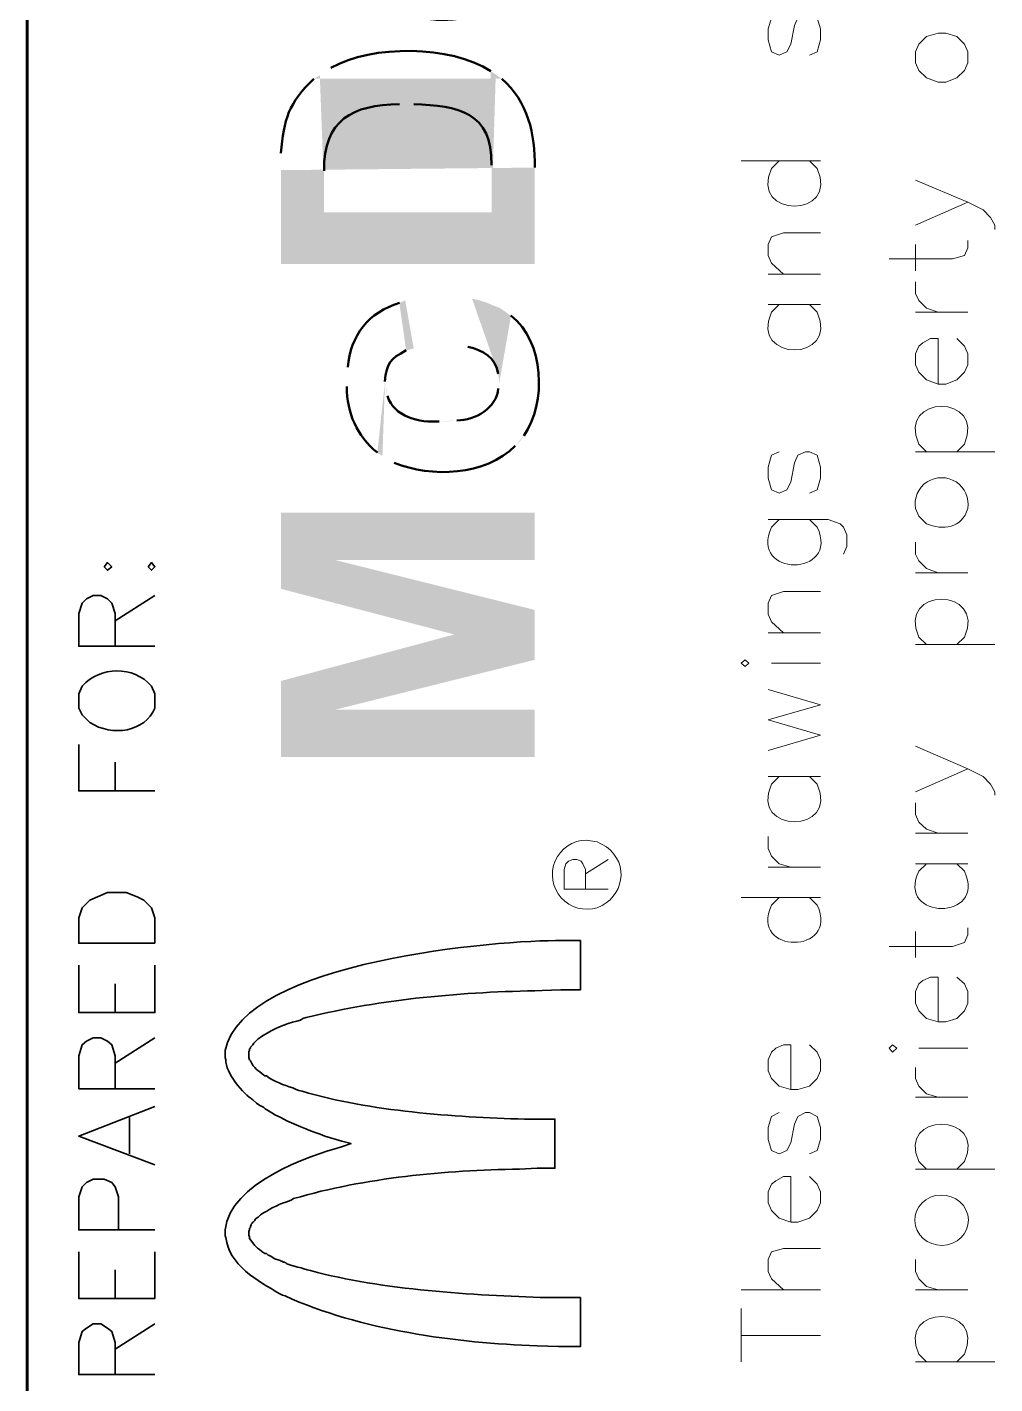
# Model space of a CAD drawing. Header units: inches. Extents: x 5 to 516, y -193 to 129.
# Drawn here: x 57.235 to 58.506, y -184.48 to -182.698 of the extents above; entities that cross this region are included whole.
import ezdxf

# ---------------------------------------------------------------- set-up
doc = ezdxf.new("R2010")
doc.units = ezdxf.units.IN
doc.header["$MEASUREMENT"] = 0
doc.layers.add('PDF7_Geometry', color=7, linetype='Continuous')
doc.layers.add('PDF7_Solid Fills', color=7, linetype='Continuous')

msp = doc.modelspace()

# ---------------------------------------------------------------- hatches: boundary and pattern name
at = {"layer": 'PDF7_Solid Fills', "transparency": 33554559}
h = msp.add_hatch(color=256, dxfattribs=at)
h.paths.add_polyline_path([(57.6191091, -182.7613396), (57.6246647, -182.9113397), (57.6246647, -182.8868952)], flags=0)
h.paths.add_polyline_path([(57.7235536, -182.7991174), (57.7424425, -182.7991174)], flags=0)
h.paths.add_polyline_path([(57.8446647, -182.8791174), (57.8446647, -182.9413397), (57.8502203, -182.7602285), (57.8435536, -182.7557841)], flags=0)
h.paths.add_polyline_path([(57.6335536, -182.7513396), (57.6257758, -182.7557841)], flags=0)
h = msp.add_hatch(color=256, dxfattribs=at)
h.paths.add_polyline_path([(57.5679981, -182.8857836), (57.5679981, -183.0091169), (57.9013315, -183.0091169), (57.9013315, -182.8824502)], flags=0)
h.paths.add_polyline_path([(57.8579982, -182.7657835), (57.8502204, -182.760228), (57.8446648, -182.9413391), (57.6246648, -182.9413391), (57.6246648, -182.9113391), (57.6191092, -182.7613391), (57.6113315, -182.7657835)], flags=0)
h.paths.add_polyline_path([(57.5679981, -182.8635613), (57.5679981, -182.8746724)], flags=0)
h = msp.add_hatch(color=256, dxfattribs=at)
h.paths.add_polyline_path([(57.6546647, -183.1646724), (57.6546647, -183.170228)], flags=0)
h.paths.add_polyline_path([(57.6946647, -183.2568946), (57.7013313, -183.2613391), (57.7046647, -183.1635613)], flags=0)
h.paths.add_polyline_path([(57.7324425, -183.1224502), (57.7424425, -183.120228), (57.7313313, -183.0568946), (57.7235536, -183.060228)], flags=0)
h.paths.add_polyline_path([(57.6557758, -183.1446724), (57.6546647, -183.1546724)], flags=0)
h = msp.add_hatch(color=256, dxfattribs=at)
h.paths.add_polyline_path([(57.8091091, -183.1168955), (57.8135535, -183.1180066)], flags=0)
h.paths.add_polyline_path([(57.8535535, -183.1535621), (57.8546646, -183.1635621), (57.8557757, -183.0668954), (57.8468868, -183.0635621), (57.8391091, -183.0602288), (57.8291091, -183.0568954), (57.8191091, -183.0546732)], flags=0)
h = msp.add_hatch(color=256, dxfattribs=at)
h.paths.add_polyline_path([(57.7013314, -183.2613397), (57.7091092, -183.2657841), (57.716887, -183.2702286)], flags=0)
h.paths.add_polyline_path([(57.8757759, -183.2480063), (57.8824425, -183.2413397), (57.886887, -183.234673)], flags=0)
h.paths.add_polyline_path([(57.8702203, -183.0768952), (57.8635537, -183.0724508), (57.8557759, -183.0668952), (57.8546648, -183.1635619), (57.8535537, -183.1724508)], flags=0)
h.paths.add_polyline_path([(57.7991092, -183.214673), (57.7879981, -183.2157841), (57.7757759, -183.2157841)], flags=0)
h.paths.add_polyline_path([(57.7079981, -183.1824508), (57.7057759, -183.1735619), (57.7046647, -183.1635619)], flags=0)
for points in [[(57.5679981, -183.3357834), (57.5679981, -183.4357834), (57.7957759, -183.4957834), (57.9013315, -183.5291167), (57.9013315, -183.4635612), (57.6391092, -183.3980056)], [(57.5679981, -183.3357834), (57.6391092, -183.3980056), (57.9013315, -183.3980056), (57.9013315, -183.3357834)], [(57.5679981, -183.5568945), (57.6391092, -183.5946723), (57.9013315, -183.5291168), (57.7957759, -183.4957834)], [(57.5679981, -183.5568945), (57.5679981, -183.6568945), (57.9013315, -183.6568945), (57.9013315, -183.5946723), (57.6391092, -183.5946723)]]:
    msp.add_hatch(color=256, dxfattribs=at).paths.add_polyline_path(points)

# ---------------------------------------------------------------- linework, layer by layer
at = {"layer": 'PDF7_Geometry', "lineweight": 60}
msp.add_lwpolyline([(57.2346648, -163.1857822), (57.2346648, -193.1846724)], dxfattribs=at)
at = {"layer": 'PDF7_Geometry', "lineweight": 15}
for points in [[(58.2224426, -182.6802284), (58.2124426, -182.685784), (58.2079981, -182.7002284), (58.2079981, -182.7146729), (58.2124426, -182.7302284), (58.2224426, -182.7346729), (58.2324426, -182.7302284), (58.2379981, -182.7202284), (58.2424426, -182.695784), (58.246887, -182.685784), (58.256887, -182.6802284), (58.2624426, -182.6802284), (58.2724426, -182.685784), (58.276887, -182.7002284), (58.276887, -182.7146729), (58.2724426, -182.7302284), (58.2624426, -182.7346729)], [(58.1724426, -182.8735618), (58.2768871, -182.8735618)], [(58.2224426, -182.8735618), (58.2124426, -182.8835618)], [(58.2724426, -182.8835618), (58.2624426, -182.8735618)], [(58.4013315, -182.9580062), (58.4702204, -182.9280062), (58.4013315, -182.8991173)], [(58.4702204, -182.9280063), (58.4902204, -182.9380063), (58.5002204, -182.9480063), (58.505776, -182.9580063), (58.505776, -182.9635619)], [(58.2279982, -183.0224503), (58.2124426, -183.0080059), (58.2079982, -182.9980059), (58.2079982, -182.9835614), (58.2124426, -182.9735614), (58.2279982, -182.9680059), (58.2768871, -182.9680059)], [(58.3668871, -183.00245), (58.4502204, -183.00245), (58.465776, -182.9980056), (58.4702204, -182.9880056), (58.4702204, -182.9780056)], [(58.4013315, -183.0180061), (58.4013315, -182.9835616)], [(58.2079981, -183.0224503), (58.276887, -183.0224503)], [(58.4313314, -183.0724506), (58.4157759, -183.066895), (58.4057759, -183.056895), (58.4013314, -183.0480061), (58.4013314, -183.0324505)], [(58.2079981, -183.0624498), (58.276887, -183.0624498)], [(58.2224426, -183.0624498), (58.2124426, -183.0724498)], [(58.2724426, -183.0724498), (58.2624426, -183.0624498)], [(58.4013315, -183.0724506), (58.4702204, -183.0724506)], [(58.4313314, -183.1668946), (58.4313314, -183.1068945), (58.4213314, -183.1068945), (58.4113314, -183.1124501), (58.4057759, -183.1168945), (58.4013314, -183.1268945), (58.4013314, -183.141339), (58.4057759, -183.151339), (58.4157759, -183.161339), (58.4313314, -183.1668946), (58.4413314, -183.1668946), (58.4557759, -183.161339), (58.4657759, -183.151339), (58.4702203, -183.141339), (58.4702203, -183.1268945), (58.4657759, -183.1168945), (58.4557759, -183.1068945)], [(58.2224426, -183.2557844), (58.2124426, -183.2602288), (58.2079981, -183.2757844), (58.2079981, -183.2902288), (58.2124426, -183.3057844), (58.2224426, -183.3102288), (58.2324426, -183.3057844), (58.2379981, -183.2957844), (58.2424426, -183.2702288), (58.246887, -183.2602288), (58.256887, -183.2557844), (58.2624426, -183.2557844), (58.2724426, -183.2602288), (58.276887, -183.2757844), (58.276887, -183.2902288), (58.2724426, -183.3057844), (58.2624426, -183.3102288)], [(58.4013315, -183.2557844), (58.505776, -183.2557844)], [(58.415776, -183.2557844), (58.405776, -183.2457844)], [(58.465776, -183.2457844), (58.455776, -183.2557844)], [(58.2079981, -183.344673), (58.286887, -183.344673), (58.3024426, -183.3502286), (58.306887, -183.354673), (58.3113315, -183.364673), (58.3113315, -183.3802286), (58.306887, -183.3902286)], [(58.2224426, -183.344673), (58.2124426, -183.354673)], [(58.2724426, -183.354673), (58.2624426, -183.344673)], [(58.4313314, -183.4146724), (58.4157759, -183.4091169), (58.4057759, -183.3991169), (58.4013314, -183.390228), (58.4013314, -183.3746724)], [(58.4013315, -183.4146724), (58.4702204, -183.4146724)], [(58.2279982, -183.4935615), (58.2124426, -183.4791171), (58.2079982, -183.4691171), (58.2079982, -183.4546726), (58.2124426, -183.4446726), (58.2279982, -183.4391171), (58.2768871, -183.4391171)], [(58.2079981, -183.4935615), (58.276887, -183.4935615)], [(58.415776, -183.5091176), (58.405776, -183.4991176)], [(58.465776, -183.4991176), (58.455776, -183.5091176)], [(58.4013315, -183.5091176), (58.505776, -183.5091176)], [(58.2124424, -183.5335622), (58.2768868, -183.5335622)], [(58.2079981, -183.6480065), (58.276887, -183.6280065), (58.2079981, -183.6080065), (58.276887, -183.5880065), (58.2079981, -183.5680065)], [(58.4013315, -183.702451), (58.4702204, -183.672451), (58.4013315, -183.642451)], [(58.2079981, -183.6824506), (58.276887, -183.6824506)], [(58.2224426, -183.6824506), (58.2124426, -183.6924506)], [(58.2724426, -183.6924506), (58.2624426, -183.6824506)], [(58.4702204, -183.6724511), (58.4902204, -183.6824511), (58.5002204, -183.6924511), (58.505776, -183.7024511), (58.505776, -183.7068955)], [(58.4313314, -183.7568943), (58.4157759, -183.7513388), (58.4057759, -183.7424499), (58.4013314, -183.7324499), (58.4013314, -183.7168943)], [(58.237998, -183.8013392), (58.2224425, -183.7968948), (58.2124425, -183.7868948), (58.207998, -183.7768948), (58.207998, -183.7613392)], [(58.4013315, -183.7568943), (58.4702204, -183.7568943)], [(57.9979982, -183.8302281), (57.9402204, -183.8302281), (57.9402204, -183.8046725), (57.9424426, -183.7968947), (57.945776, -183.7935614), (57.9513315, -183.7913392), (57.9568871, -183.7913392), (57.9624426, -183.7935614), (57.9646648, -183.7968947), (57.9679982, -183.8046725), (57.9679982, -183.8302281)], [(57.967998, -183.8102278), (57.997998, -183.7913389)], [(58.2079981, -183.8013392), (58.276887, -183.8013392)], [(58.4013315, -183.796895), (58.4702204, -183.796895)], [(58.415776, -183.796895), (58.405776, -183.806895)], [(58.465776, -183.806895), (58.455776, -183.796895)], [(58.1724426, -183.8413399), (58.2768871, -183.8413399)], [(58.2224426, -183.8413399), (58.2124426, -183.8513399)], [(58.2724426, -183.8513399), (58.2624426, -183.8413399)], [(58.3668871, -183.905784), (58.4502204, -183.905784), (58.465776, -183.9002284), (58.4702204, -183.8902284), (58.4702204, -183.8813395)], [(58.4013315, -183.9202289), (58.4013315, -183.8857845)], [(58.4313314, -184.0046722), (58.4313314, -183.9457833), (58.4213314, -183.9457833), (58.4113314, -183.9502278), (58.4057759, -183.9546722), (58.4013314, -183.9646722), (58.4013314, -183.9802278), (58.4057759, -183.9902278), (58.4157759, -184.0002278), (58.4313314, -184.0046722), (58.4413314, -184.0046722), (58.4557759, -184.0002278), (58.4657759, -183.9902278), (58.4702203, -183.9802278), (58.4702203, -183.9646722), (58.4657759, -183.9546722), (58.4557759, -183.9457833)], [(58.237998, -184.093562), (58.237998, -184.0346731), (58.227998, -184.0346731), (58.217998, -184.0391176), (58.2124425, -184.0446731), (58.207998, -184.0546731), (58.207998, -184.0691176), (58.2124425, -184.0791176), (58.2224425, -184.0891176), (58.237998, -184.093562), (58.2468869, -184.093562), (58.2624425, -184.0891176), (58.2724425, -184.0791176), (58.2768869, -184.0691176), (58.2768869, -184.0546731), (58.2724425, -184.0446731), (58.2624425, -184.0346731)], [(58.4057758, -184.0391175), (58.4702202, -184.0391175)], [(58.4313314, -184.1035616), (58.4157759, -184.0991172), (58.4057759, -184.0891172), (58.4013314, -184.0791172), (58.4013314, -184.0646727)], [(58.4013315, -184.1035616), (58.4702204, -184.1035616)], [(58.2224426, -184.1235619), (58.2124426, -184.1291175), (58.2079981, -184.1435619), (58.2079981, -184.1591175), (58.2124426, -184.1735619), (58.2224426, -184.1780064), (58.2324426, -184.1735619), (58.2379981, -184.1635619), (58.2424426, -184.1391175), (58.246887, -184.1291175), (58.256887, -184.1235619), (58.2624426, -184.1235619), (58.2724426, -184.1291175), (58.276887, -184.1435619), (58.276887, -184.1591175), (58.2724426, -184.1735619), (58.2624426, -184.1780064)], [(58.4013315, -184.1980067), (58.505776, -184.1980067)], [(58.415776, -184.1980067), (58.405776, -184.1880067)], [(58.465776, -184.1880067), (58.455776, -184.1980067)], [(58.237998, -184.2680062), (58.237998, -184.2080062), (58.227998, -184.2080062), (58.217998, -184.2135617), (58.2124425, -184.2180062), (58.207998, -184.2280062), (58.207998, -184.2424506), (58.2124425, -184.2524506), (58.2224425, -184.2624506), (58.237998, -184.2680062), (58.2468869, -184.2680062), (58.2624425, -184.2624506), (58.2724425, -184.2524506), (58.2768869, -184.2424506), (58.2768869, -184.2280062), (58.2724425, -184.2180062), (58.2624425, -184.2080062)], [(58.2279982, -184.3568948), (58.2124426, -184.3424504), (58.2079982, -184.3324504), (58.2079982, -184.3168948), (58.2124426, -184.3068948), (58.2279982, -184.3024504), (58.2768871, -184.3024504)], [(58.4313314, -184.3568948), (58.4157759, -184.3524504), (58.4057759, -184.3424504), (58.4013314, -184.3324504), (58.4013314, -184.3168948)], [(58.1724426, -184.3568948), (58.2768871, -184.3568948)], [(58.4013315, -184.3568948), (58.4702204, -184.3568948)], [(58.1724426, -184.4513388), (58.1724426, -184.3813388)], [(58.1724426, -184.4168947), (58.2768871, -184.4168947)], [(58.415776, -184.4513388), (58.405776, -184.4413388)], [(58.465776, -184.4413388), (58.455776, -184.4513388)], [(58.4013315, -184.4513388), (58.505776, -184.4513388)]]:
    msp.add_lwpolyline(points, dxfattribs=at)
for points in [[(58.4013315, -182.7446725), (58.405776, -182.7546725), (58.415776, -182.7646725), (58.4313315, -182.7702281), (58.4413315, -182.7702281), (58.455776, -182.7646725), (58.465776, -182.7546725), (58.4702204, -182.7446725), (58.4702204, -182.7302281), (58.465776, -182.7202281), (58.455776, -182.7102281), (58.4413315, -182.7057836), (58.4313315, -182.7057836), (58.415776, -182.7102281), (58.405776, -182.7202281), (58.4013315, -182.7302281)], [(58.1779982, -183.5380064), (58.1824427, -183.533562), (58.1779982, -183.5291175), (58.1724427, -183.533562)], [(58.3713313, -184.0446729), (58.3768869, -184.0391173), (58.3713313, -184.0346728), (58.3668869, -184.0391173)]]:
    msp.add_lwpolyline(points, close=True, dxfattribs=at)
for points in [[(58.4702204, -183.330228, 1.174214095), (58.4013315, -183.330228), (58.405776, -183.340228), (58.415776, -183.350228)], [(57.9957757, -183.7746729), (57.9835535, -183.7680062), (57.9691091, -183.765784, 1.152835396), (57.9835535, -183.8546729)]]:
    msp.add_lwpolyline(points, format="xyb", dxfattribs=at)
at = {"layer": 'PDF7_Geometry', "lineweight": 35}
for points in [[(57.3357757, -183.406895), (57.3402202, -183.4113394), (57.3457757, -183.406895), (57.3402202, -183.4013394)], [(57.3935537, -183.406895), (57.3979981, -183.4113394), (57.4024426, -183.406895), (57.3979981, -183.4013394)], [(57.4024425, -183.9013397), (57.3024425, -183.9013397), (57.3024425, -183.8680064), (57.306887, -183.854673), (57.316887, -183.844673), (57.326887, -183.8402286), (57.3402203, -183.834673), (57.3646647, -183.834673), (57.3791092, -183.8402286), (57.3879981, -183.844673), (57.3979981, -183.854673), (57.4024425, -183.8680064)], [(57.9368869, -183.8980065), (57.9613313, -183.8980065)], [(57.9613313, -183.8980061), (57.9613313, -183.9624506)], [(57.9613315, -183.9624505), (57.9357759, -183.9624505), (57.9113315, -183.9635616), (57.9357759, -183.9624505)], [(57.6013315, -183.9991172), (57.596887, -184.0002283), (57.5935537, -184.0024505), (57.5891093, -184.0035616), (57.5935537, -184.0024505), (57.596887, -184.0002283)], [(57.5446648, -184.0224505), (57.5413315, -184.0246727), (57.5402204, -184.0257838), (57.5379981, -184.0268949), (57.5335537, -184.0313394), (57.5324426, -184.0324505), (57.5313315, -184.0346727), (57.5302204, -184.0357838), (57.5291093, -184.0368949), (57.5279981, -184.038006), (57.5279981, -184.0391172), (57.526887, -184.0402283), (57.526887, -184.0424505), (57.5257759, -184.0435616), (57.5257759, -184.048006), (57.5257759, -184.0435616), (57.526887, -184.0424505), (57.526887, -184.0402283), (57.5279981, -184.0391172), (57.5279981, -184.038006), (57.5291093, -184.0368949), (57.5302204, -184.0357838), (57.5313315, -184.0346727), (57.5324426, -184.0324505), (57.5335537, -184.0313394), (57.5379981, -184.0268949), (57.5402204, -184.0257838), (57.5413315, -184.0246727)], [(57.4946646, -184.0480065), (57.4946646, -184.0424509)], [(57.4957758, -184.0546727), (57.4946647, -184.0513394), (57.4946647, -184.048006), (57.4946647, -184.0513394)], [(57.525776, -184.048006), (57.525776, -184.0513393), (57.5268871, -184.0546727), (57.5279982, -184.0557838), (57.5268871, -184.0546727), (57.525776, -184.0513393)], [(57.545776, -184.0746727), (57.5468871, -184.0757838), (57.5491093, -184.0757838), (57.5468871, -184.0757838)], [(57.5835537, -184.0913393), (57.5879982, -184.0935616), (57.5913315, -184.0946727), (57.5957759, -184.0957838), (57.5913315, -184.0946727), (57.5879982, -184.0935616)], [(57.5435536, -184.1157838), (57.5402202, -184.1146727), (57.5357758, -184.1113394), (57.5313313, -184.1068949), (57.5357758, -184.1113394), (57.5402202, -184.1146727)], [(57.5757758, -184.1346727), (57.567998, -184.1302283), (57.5602202, -184.1268949), (57.567998, -184.1302283)], [(57.8879982, -184.1324505), (57.9279982, -184.1324505)], [(57.9279982, -184.1324501), (57.9279982, -184.1968945)], [(57.6602202, -184.1646727), (57.647998, -184.1613394), (57.6257758, -184.1546727), (57.647998, -184.1613394)], [(57.6502203, -184.1680058), (57.6602203, -184.1646725)], [(57.9279982, -184.1968945), (57.9046648, -184.1968945), (57.8813315, -184.1980056), (57.9046648, -184.1968945)], [(57.5846648, -184.2368945), (57.5813315, -184.2391167), (57.5779982, -184.2402278), (57.5746648, -184.2413389), (57.5779982, -184.2402278), (57.5813315, -184.2391167)], [(57.5413315, -184.2580056), (57.5391093, -184.2602278), (57.5379981, -184.2613389), (57.5357759, -184.26245), (57.5346648, -184.2635611), (57.5335537, -184.2657833), (57.5324426, -184.2668945), (57.5313315, -184.2680056), (57.5302204, -184.2691167), (57.5291093, -184.2702278), (57.5291093, -184.2713389), (57.5279981, -184.2735611), (57.5279981, -184.2746722), (57.526887, -184.2757833), (57.526887, -184.2780056), (57.5257759, -184.2802278), (57.5257759, -184.28245), (57.5257759, -184.2802278), (57.526887, -184.2780056), (57.526887, -184.2757833), (57.5279981, -184.2746722), (57.5279981, -184.2735611), (57.5291093, -184.2713389), (57.5291093, -184.2702278), (57.5302204, -184.2691167), (57.5313315, -184.2680056), (57.5324426, -184.2668945), (57.5335537, -184.2657833), (57.5346648, -184.2635611), (57.5357759, -184.26245), (57.5379981, -184.2613389), (57.5391093, -184.2602278)], [(57.4946647, -184.2824503), (57.4946647, -184.2780058)], [(57.4957758, -184.2880056), (57.4946647, -184.2857833), (57.4946647, -184.28245), (57.4946647, -184.2857833)], [(57.5257757, -184.2824511), (57.5257757, -184.2846733), (57.5268869, -184.2868955), (57.5268869, -184.2891178), (57.5268869, -184.2868955), (57.5257757, -184.2846733)], [(57.5468869, -184.3091178), (57.5491091, -184.3091178), (57.5502202, -184.3102289), (57.5513313, -184.31134), (57.5546646, -184.3124511), (57.5579979, -184.3146733), (57.5602202, -184.3157844), (57.5668869, -184.3180067), (57.5679979, -184.3191178), (57.5691091, -184.3191178), (57.5713313, -184.3202289), (57.5724424, -184.3202289), (57.5746646, -184.32134), (57.5757757, -184.3224511), (57.5824424, -184.3246733), (57.5902202, -184.3268955), (57.5946646, -184.3280067), (57.5979979, -184.3291178), (57.6024424, -184.3302289), (57.6068869, -184.33134), (57.6024424, -184.3302289), (57.5979979, -184.3291178), (57.5946646, -184.3280067), (57.5902202, -184.3268955), (57.5824424, -184.3246733), (57.5757757, -184.3224511), (57.5746646, -184.32134), (57.5724424, -184.3202289), (57.5713313, -184.3202289), (57.5691091, -184.3191178), (57.5679979, -184.3191178), (57.5668869, -184.3180067), (57.5602202, -184.3157844), (57.5579979, -184.3146733), (57.5546646, -184.3124511), (57.5513313, -184.31134), (57.5502202, -184.3102289), (57.5491091, -184.3091178)], [(57.5735536, -184.3646722), (57.5702202, -184.3635611), (57.5657758, -184.3613389), (57.5702202, -184.3635611)], [(57.917998, -184.3668956), (57.9613313, -184.3668956)], [(57.9613313, -184.3668952), (57.9613313, -184.4313396)], [(57.9613314, -184.4313389), (57.9324425, -184.4313389), (57.9046647, -184.4302278), (57.9324425, -184.4313389)]]:
    msp.add_lwpolyline(points, close=True, dxfattribs=at)
for points in [[(57.4024425, -183.5113397), (57.3024425, -183.5113397), (57.3024425, -183.4680064), (57.306887, -183.454673), (57.3124425, -183.4491175), (57.3213314, -183.444673), (57.3313314, -183.444673), (57.3402203, -183.4491175), (57.3457758, -183.454673), (57.3502203, -183.4680064), (57.3502203, -183.5113397)], [(57.3502202, -183.4780066), (57.4024424, -183.4446733)], [(57.3068868, -183.563562), (57.3024423, -183.573562), (57.3024423, -183.5924509), (57.3068868, -183.6013398), (57.3168868, -183.6113398)], [(57.4024423, -183.5924509), (57.4024423, -183.573562), (57.3979979, -183.563562)], [(57.4024425, -183.7013388), (57.3024425, -183.7013388), (57.3024425, -183.6402277)], [(57.3502202, -183.7013388), (57.3502202, -183.663561)], [(57.4024425, -183.9302283), (57.4024425, -183.9924505), (57.3024425, -183.9924505), (57.3024425, -183.9302283)], [(57.3502202, -183.9924505), (57.3502202, -183.9546727)], [(57.4024425, -184.0924509), (57.3024425, -184.0924509), (57.3024425, -184.0491176), (57.306887, -184.0346732), (57.3124425, -184.0302287), (57.3213314, -184.0257843), (57.3313314, -184.0257843), (57.3402203, -184.0302287), (57.3457758, -184.0346732), (57.3502203, -184.0491176), (57.3502203, -184.0924509)], [(57.3502202, -184.0591178), (57.4024424, -184.0257845)], [(57.4024425, -184.1924503), (57.3024425, -184.1546725), (57.4024425, -184.1157836)], [(57.3691091, -184.1780064), (57.3691091, -184.1302286)], [(57.4024425, -184.2780058), (57.3024425, -184.2780058), (57.3024425, -184.2346724), (57.306887, -184.2213391), (57.3124425, -184.2157835), (57.3213314, -184.2113391), (57.3357758, -184.2113391), (57.3457758, -184.2157835), (57.3502203, -184.2213391), (57.3546647, -184.2346724), (57.3546647, -184.2780058)], [(57.4024425, -184.3068944), (57.4024425, -184.3680055), (57.3024425, -184.3680055), (57.3024425, -184.3068944)], [(57.3502202, -184.3680055), (57.3502202, -184.3302277)], [(57.4024425, -184.4680059), (57.3024425, -184.4680059), (57.3024425, -184.4257837), (57.306887, -184.4113393), (57.3124425, -184.4068948), (57.3213314, -184.4013393), (57.3313314, -184.4013393), (57.3402203, -184.4068948), (57.3457758, -184.4113393), (57.3502203, -184.4257837), (57.3502203, -184.4680059)], [(57.3502202, -184.4346728), (57.4024424, -184.4013395)]]:
    msp.add_lwpolyline(points, dxfattribs=at)
msp.add_lwpolyline([(57.5757758, -184.1346727, 0.020785454), (57.6257758, -184.1546727, -0.020785454)], format="xyb", close=True, dxfattribs=at)
at = {"layer": 'PDF7_Geometry', "lineweight": 15}
msp.add_ellipse((58.4357111, -184.2652282), major_axis=(0.0352344, 0), ratio=0.937616635, start_param=3.362003174, end_param=9.645188482, dxfattribs=at)
at = {"layer": 'PDF7_Geometry', "lineweight": 50}
for points in [[(57.6546647, -182.5768953), (57.6622943, -182.6671546), (57.7519795, -182.7084879), (57.8324425, -182.6791175)], [(57.8435536, -182.7557841), (57.7906277, -182.7212656), (57.6883869, -182.720747), (57.6335536, -182.7513396)], [(57.6113315, -182.7657835), (57.5777389, -182.7976169), (57.5720722, -182.8188391), (57.5679981, -182.8635613)], [(57.9013315, -182.8824502), (57.9020537, -182.8382465), (57.8927204, -182.7959132), (57.8579982, -182.7657835)], [(57.6246647, -182.8868952), (57.6241277, -182.8194693), (57.6618684, -182.8000063), (57.7235536, -182.7991174)], [(57.7424425, -182.7991174), (57.8005536, -182.8010248), (57.845998, -182.8095063), (57.8446647, -182.8791174)], [(57.7235536, -183.060228), (57.6832017, -183.0724132), (57.6593313, -183.1028946), (57.6557758, -183.1446724)], [(57.886887, -183.234673), (57.9176462, -183.1915989), (57.913924, -183.1105249), (57.8702203, -183.0768952)], [(57.7046647, -183.1635613), (57.7066832, -183.1386909), (57.7116091, -183.1340057), (57.7324425, -183.1224502)], [(57.8135535, -183.1180066), (57.8334239, -183.1221917), (57.8503868, -183.1316732), (57.8535535, -183.1535621)], [(57.6546647, -183.170228), (57.654461, -183.2048206), (57.6678684, -183.2348761), (57.6946647, -183.2568946)], [(57.7757759, -183.2157841), (57.7507203, -183.2179138), (57.7159425, -183.2099693), (57.7079981, -183.1824508)], [(57.8535537, -183.1724508), (57.8510166, -183.199136), (57.8236648, -183.2138582), (57.7991092, -183.214673)], [(57.716887, -183.2702286), (57.7657759, -183.2899693), (57.8364796, -183.2876915), (57.8757759, -183.2480063)]]:
    msp.add_open_spline(points, degree=3, dxfattribs=at)
at = {"layer": 'PDF7_Geometry', "lineweight": 15}
for points in [[(58.2124426, -182.8835618), (58.1827018, -182.9496729), (58.3021833, -182.9496729), (58.2724426, -182.8835618)], [(58.2124426, -183.0724498), (58.1827944, -183.1384869), (58.3020907, -183.1384869), (58.2724426, -183.0724498)], [(58.405776, -183.2457844), (58.3764611, -183.1796547), (58.4951093, -183.179488), (58.465776, -183.2457844)], [(58.415776, -183.350228), (58.4371278, -183.3597651), (58.4630352, -183.3558021), (58.4702204, -183.330228)], [(58.2124426, -183.354673), (58.1817759, -183.4208212), (58.3031092, -183.4208212), (58.2724426, -183.354673)], [(58.405776, -183.4991176), (58.3760722, -183.4330435), (58.4954982, -183.4328768), (58.465776, -183.4991176)], [(58.2124426, -183.6924506), (58.1827944, -183.7584877), (58.3020907, -183.7584877), (58.2724426, -183.6924506)], [(57.9835535, -183.8546729), (58.018535, -183.8411544), (58.0262757, -183.797747), (57.9957757, -183.7746729)], [(58.405776, -183.806895), (58.3751463, -183.8719505), (58.4964241, -183.8720616), (58.465776, -183.806895)], [(58.2124426, -183.8513399), (58.1819796, -183.916451), (58.3029055, -183.916451), (58.2724426, -183.8513399)], [(58.405776, -184.1880067), (58.3756278, -184.122803), (58.4959426, -184.1226919), (58.465776, -184.1880067)], [(58.405776, -184.4413388), (58.3764611, -184.3752092), (58.4951093, -184.3750425), (58.465776, -184.4413388)]]:
    msp.add_open_spline(points, degree=3, dxfattribs=at)
at = {"layer": 'PDF7_Geometry', "lineweight": 35}
for points in [[(57.3979979, -183.563562), (57.3743868, -183.5364324), (57.3306831, -183.5371546), (57.3068868, -183.563562)], [(57.3168868, -183.6113398), (57.3467386, -183.6308213), (57.3895535, -183.6234694), (57.4024423, -183.5924509)], [(57.9368869, -183.8980065), (57.8576091, -183.8966546), (57.5189239, -183.924025), (57.4946646, -184.0424509)], [(57.9368869, -183.8980065), (57.8576091, -183.8966546), (57.5189239, -183.924025), (57.4946646, -184.0424509)], [(57.6013315, -183.9991172), (57.7016463, -183.9741542), (57.8075352, -183.9653394), (57.9113315, -183.9635616)], [(57.6013315, -183.9991172), (57.7016463, -183.9741542), (57.8075352, -183.9653394), (57.9113315, -183.9635616)], [(57.5446648, -184.0224505), (57.55835, -184.0143394), (57.5734426, -184.007432), (57.5891093, -184.0035616)], [(57.5446648, -184.0224505), (57.55835, -184.0143394), (57.5734426, -184.007432), (57.5891093, -184.0035616)], [(57.4957758, -184.0546727), (57.4944424, -184.0706912), (57.5190536, -184.1002838), (57.5313313, -184.1068949)], [(57.4957758, -184.0546727), (57.4944424, -184.0706912), (57.5190536, -184.1002838), (57.5313313, -184.1068949)], [(57.545776, -184.0746727), (57.5372945, -184.0677467), (57.5329056, -184.0664504), (57.5279982, -184.0557838)], [(57.545776, -184.0746727), (57.5372945, -184.0677467), (57.5329056, -184.0664504), (57.5279982, -184.0557838)], [(57.5835537, -184.0913393), (57.5714982, -184.0876171), (57.559313, -184.0833023), (57.5491093, -184.0757838)], [(57.5835537, -184.0913393), (57.5714982, -184.0876171), (57.559313, -184.0833023), (57.5491093, -184.0757838)], [(57.8879982, -184.1324505), (57.7936649, -184.1296727), (57.6866649, -184.1223579), (57.5957759, -184.0957838)], [(57.8879982, -184.1324505), (57.7936649, -184.1296727), (57.6866649, -184.1223579), (57.5957759, -184.0957838)], [(57.5435536, -184.1157838), (57.5484424, -184.1201357), (57.5551647, -184.1227283), (57.5602202, -184.1268949)], [(57.5435536, -184.1157838), (57.5484424, -184.1201357), (57.5551647, -184.1227283), (57.5602202, -184.1268949)], [(57.6502203, -184.1680058), (57.6007388, -184.1818762), (57.5024795, -184.2161355), (57.4946647, -184.2780058)], [(57.6502203, -184.1680058), (57.6007388, -184.1818762), (57.5024795, -184.2161355), (57.4946647, -184.2780058)], [(57.5846648, -184.2368945), (57.6796463, -184.2090056), (57.7826093, -184.2000056), (57.8813315, -184.1980056)], [(57.5846648, -184.2368945), (57.6796463, -184.2090056), (57.7826093, -184.2000056), (57.8813315, -184.1980056)], [(57.5413315, -184.2580056), (57.5520167, -184.2513574), (57.5627019, -184.245487), (57.5746648, -184.2413389)], [(57.5413315, -184.2580056), (57.5520167, -184.2513574), (57.5627019, -184.245487), (57.5746648, -184.2413389)], [(57.4957758, -184.2880056), (57.4988499, -184.3232648), (57.5383313, -184.3456352), (57.5657758, -184.3613389)], [(57.4957758, -184.2880056), (57.4988499, -184.3232648), (57.5383313, -184.3456352), (57.5657758, -184.3613389)], [(57.5468869, -184.3091178), (57.5341646, -184.2999511), (57.5361646, -184.3016918), (57.5268869, -184.2891178)], [(57.5468869, -184.3091178), (57.5341646, -184.2999511), (57.5361646, -184.3016918), (57.5268869, -184.2891178)], [(57.917998, -184.3668956), (57.8196646, -184.3636363), (57.7019609, -184.3574696), (57.6068869, -184.33134)], [(57.917998, -184.3668956), (57.8196646, -184.3636363), (57.7019609, -184.3574696), (57.6068869, -184.33134)], [(57.5735536, -184.3646722), (57.6710906, -184.4095797), (57.7993684, -184.4266908), (57.9046647, -184.4302278)], [(57.5735536, -184.3646722), (57.6710906, -184.4095797), (57.7993684, -184.4266908), (57.9046647, -184.4302278)]]:
    msp.add_open_spline(points, degree=3, dxfattribs=at)

doc.saveas('drawing.dxf')
